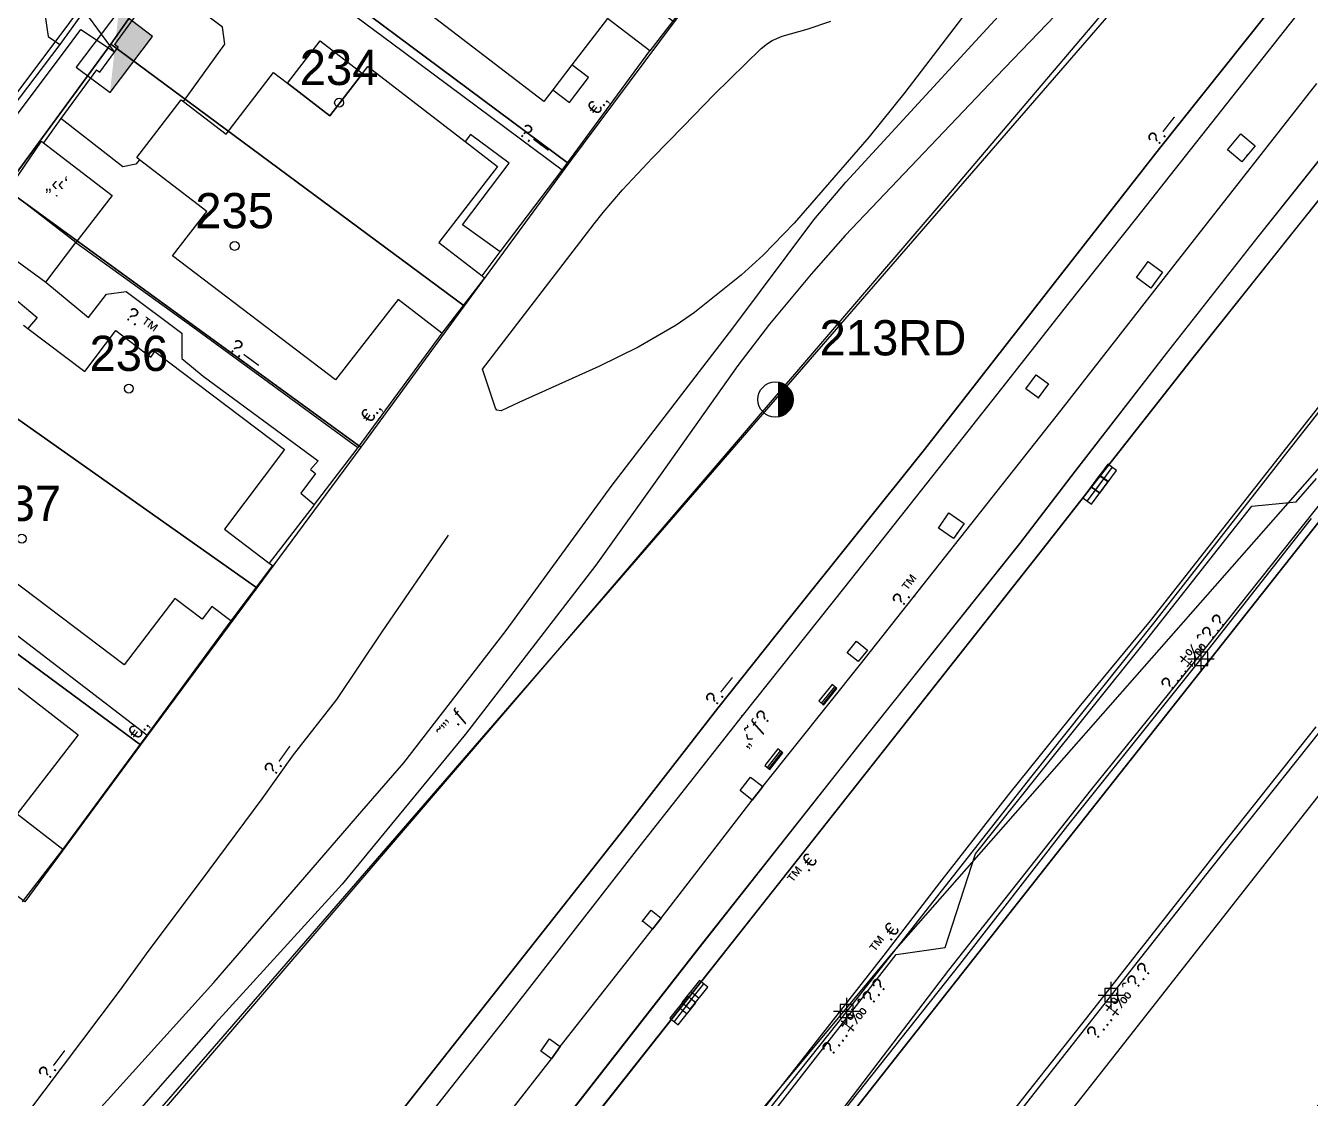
# Model space of a CAD drawing. Header units: metres. Extents: x 218299 to 220222, y 572714 to 574340.
# Drawn here: x 219262 to 219334.8, y 573288.7 to 573349.5 of the extents above; entities that cross this region are included whole.
import ezdxf
from ezdxf.enums import TextEntityAlignment as Align

# ---------------------------------------------------------------- set-up
doc = ezdxf.new("R2010")
doc.units = ezdxf.units.M
doc.header["$MEASUREMENT"] = 0
doc.header["$PDMODE"] = 66
doc.header["$PDSIZE"] = 0.75
for name, color, linetype in [('1601', 44, 'LANDBORDER'), ('1602', 44, 'Continuous'), ('1603', 44, 'Continuous'), ('6011', 10, 'Continuous'), ('6091', 102, 'CABLEUNDEXIST03'), ('6151', 102, 'CABLEUNDEXIST03'), ('6261', 7, 'Continuous'), ('6351', 7, 'Continuous'), ('A_POINTS', 2, 'Continuous'), ('M2200', 253, 'Continuous'), ('M2207', 253, 'Continuous'), ('M2401', 7, 'Continuous'), ('M2404', 7, 'Continuous'), ('M2405', 253, 'Continuous'), ('M2407', 253, 'Continuous'), ('M2408', 253, 'Continuous'), ('M2420', 253, 'Continuous'), ('m2511', 253, 'Continuous'), ('M2601', 253, 'Continuous'), ('M2602', 253, 'Continuous'), ('M2605', 253, 'Continuous'), ('M2802', 253, 'Continuous'), ('M2805', 253, 'Continuous'), ('M2809', 253, 'Continuous'), ('M4903', 253, 'Continuous'), ('M5202', 253, 'Continuous'), ('M5250', 253, 'Continuous')]:
    doc.layers.add(name, color=color, linetype=linetype)
doc.styles.add('HEBTXT', font='HEBTXT')
doc.styles.add('MAVAT_HEBTXT', font='HEBTXT')
doc.linetypes.add('CABLEUNDEXIST03', pattern='A,3.5,[222,elecad.shx,S=0.01,R=0,X=0,Y=0],1.5', length=5)
doc.linetypes.add('LANDBORDER', pattern='A,6.25,[208,elecad.shx,S=0.02,R=0,X=-0.6,Y=0],12.5,[208,elecad.shx,S=0.02,R=180,X=0.6,Y=0],6.25', length=25)

# ---------------------------------------------------------------- blocks, each defined once
blk = doc.blocks.new('6261')
blk.add_lwpolyline([(-2, -1.2), (2, -1.2), (2, 1.2), (-2, 1.2)], close=True)
at = {"color": 0}
blk.add_solid([(2, 1.2), (-2, -1.2), (2, -1.2)], dxfattribs=at)
at = {"color": 0, "style": 'HEBTXT'}
blk.add_attdef('PIL_NAME', (2.689, 2.418), '', height=1.7, dxfattribs=at)
at = {"style": 'HEBTXT'}
blk.add_attdef('CAMUT_MONIM', (2.489, 0.218), '', height=1.7, dxfattribs=at)
at = {"color": 0, "style": 'HEBTXT', "flags": 1}
for tag, p in [('TYPE', (2.585, -1.773)), ('MAP_TYPE', (2.689, -3.782))]:
    blk.add_attdef(tag, p, '', height=1.7, dxfattribs=at)
blk = doc.blocks.new('6351')
at = {"color": 0}
for p, q in [((0.188, -0.982), (0.188, 0.982)), ((0.219, -0.976), (0.219, 0.976)), ((0.25, -0.968), (0.25, 0.968)), ((0.281, -0.96), (0.281, 0.96)), ((0.312, -0.95), (0.312, 0.95)), ((0.344, -0.939), (0.344, 0.939)), ((0.375, -0.927), (0.375, 0.927)), ((0.406, -0.914), (0.406, 0.914)), ((0.438, -0.899), (0.438, 0.899)), ((0.469, -0.883), (0.469, 0.883)), ((0.5, -0.866), (0.5, 0.866)), ((0.531, -0.847), (0.531, 0.847)), ((0.562, -0.827), (0.562, 0.827)), ((0.594, -0.805), (0.594, 0.805)), ((0.625, -0.781), (0.625, 0.781)), ((0.656, -0.755), (0.656, 0.755)), ((0.688, -0.726), (0.688, 0.726)), ((0.719, -0.695), (0.719, 0.695)), ((0.75, -0.661), (0.75, 0.661)), ((0.781, -0.624), (0.781, 0.624)), ((0.812, -0.583), (0.812, 0.583)), ((0.844, -0.537), (0.844, 0.537)), ((0.875, -0.484), (0.875, 0.484)), ((0.906, -0.423), (0.906, 0.423)), ((0.938, -0.348), (0.938, 0.348)), ((0.969, -0.248), (0.969, 0.248))]:
    blk.add_line(p, q, dxfattribs=at)
blk.add_circle((0, 0), 1, dxfattribs=at)
at = {"color": 0, "style": 'HEBTXT'}
blk.add_attdef('POLE_NUM', (2, 2), '', height=2, dxfattribs=at)
at = {"color": 0, "style": 'HEBTXT', "flags": 1}
blk.add_attdef('MAP_TYPE', (2.014, -0.642), '', height=2, dxfattribs=at)
blk = doc.blocks.new('1603')
at = {"layer": 'A_POINTS'}
blk.add_circle((0, 0), 0.25, dxfattribs=at)
at = {"color": 0, "style": 'HEBTXT'}
blk.add_attdef('PARCEL_NUM', text='', height=2, dxfattribs=at).set_placement((0, 1), align=Align.CENTER)
at = {"color": 0, "style": 'HEBTXT', "flags": 1}
blk.add_attdef('LOT_NUM', text='', height=2, dxfattribs=at).set_placement((0, -2.5), align=Align.CENTER)
blk = doc.blocks.new('M2404')
blk.add_circle((0, 0), 0.025)
at = {"style": 'MAVAT_HEBTXT'}
blk.add_attdef('NAME', text='', height=0.8, dxfattribs=at).set_placement((0, 1.59), align=Align.MIDDLE)
blk = doc.blocks.new('M2405')
blk.add_circle((0, 0), 0.025)
at = {"style": 'MAVAT_HEBTXT'}
blk.add_attdef('NAME', text='', height=0.8, dxfattribs=at).set_placement((0, 1.59), align=Align.MIDDLE)
blk = doc.blocks.new('M2408')
blk.add_circle((0, 0), 0.025)
at = {"style": 'MAVAT_HEBTXT'}
blk.add_attdef('NAME', text='', height=0.8, dxfattribs=at).set_placement((0, 1.59), align=Align.MIDDLE)
blk = doc.blocks.new('M2407')
blk.add_circle((0, 0), 0.025)
at = {"style": 'MAVAT_HEBTXT'}
blk.add_attdef('NAME', text='', height=0.8, dxfattribs=at).set_placement((0, 1.59), align=Align.MIDDLE)
blk = doc.blocks.new('2511')
blk.add_point((0, 0))
at = {"style": 'HEBTXT'}
blk.add_attdef('TYPE', text='', height=0.8, dxfattribs=at).set_placement((0, 1.12), align=Align.MIDDLE)
blk = doc.blocks.new('M2602')
blk.add_circle((0, 0), 0.025)
at = {"style": 'MAVAT_HEBTXT'}
blk.add_attdef('NAME', text='', height=0.8, dxfattribs=at).set_placement((0, 1.59), align=Align.MIDDLE)
blk = doc.blocks.new('M2605')
blk.add_circle((0, 0), 0.025)
at = {"style": 'MAVAT_HEBTXT'}
blk.add_attdef('NAME', text='', height=0.8, dxfattribs=at).set_placement((0, 1.59), align=Align.MIDDLE)
blk = doc.blocks.new('M2207')
blk.add_circle((0, 0), 0.025)
at = {"style": 'MAVAT_HEBTXT'}
blk.add_attdef('NAME', text='', height=0.8, dxfattribs=at).set_placement((0, 1.59), align=Align.MIDDLE)
blk = doc.blocks.new('M5250')
blk.add_circle((0, 0), 0.025)
at = {"style": 'MAVAT_HEBTXT'}
blk.add_attdef('NAME', text='', height=0.8, dxfattribs=at).set_placement((0, 1.25), align=Align.MIDDLE)
blk = doc.blocks.new('M4903')
blk.add_lwpolyline([(-1.6, -0.59), (1.6, -0.59), (1.6, 0.62), (-1.6, 0.62)], close=True)
for points in [[(-1.57, 0), (1.57, 0)], [(0, 0.62), (0, -0.59)]]:
    blk.add_lwpolyline(points)
at = {"style": 'MAVAT_HEBTXT', "flags": 1}
for tag, p in [('MARK', (0, 1.87)), ('IL', (0, -6.97))]:
    blk.add_attdef(tag, text='', height=0.8, dxfattribs=at).set_placement(p, align=Align.MIDDLE)
at = {"style": 'MAVAT_HEBTXT'}
for tag, p in [('HEIGHT', (0, -1.84)), ('NAME', (0, -4.41))]:
    blk.add_attdef(tag, text='', height=0.8, dxfattribs=at).set_placement(p, align=Align.MIDDLE)
blk = doc.blocks.new('M5202')
blk.add_lwpolyline([(-2, -0.53), (2, -0.53), (2, 0.67), (-2, 0.67)], close=True)
for points in [[(-2, 0), (2, 0)], [(-2, -0.33), (2, -0.33)]]:
    blk.add_lwpolyline(points)
at = {"style": 'MAVAT_HEBTXT', "flags": 1}
for tag, p in [('MARK', (0, 1.92)), ('HEIGHT', (0, -1.78)), ('NAME', (0, -4.35))]:
    blk.add_attdef(tag, text='', height=0.8, dxfattribs=at).set_placement(p, align=Align.MIDDLE)
blk = doc.blocks.new('111')
at = {"layer": 'M2200'}
for points in [[(219299.759, 573351.137, 579.465), (219297.392, 573348.04, 579.465), (219297.392, 573348.04, 579.465), (219294.981, 573349.884, 583.065), (219292.968, 573347.251, 583.065), (219291.883, 573345.832, 583.065), (219291.381, 573345.175, 583.065), (219283.962, 573350.847, 582.825)], [(219261.864, 573332.496, 581.1), (219262.12, 573332.303, 581.245), (219265.343, 573329.866, 583.08), (219267.101, 573332.192, 580.92), (219269.089, 573330.688, 584.52), (219269.321, 573330.994, 584.52), (219276.668, 573325.439, 584.52), (219273.257, 573320.928, 584.52), (219275.807, 573319, 581.159), (219275.988, 573318.862, 580.92), (219273.62, 573315.73, 580.92), (219273.62, 573315.73, 580.92), (219272.551, 573316.539, 580.92), (219272.007, 573315.82, 580.02), (219270.441, 573317.005, 584.52), (219267.585, 573313.228, 584.52), (219261.124, 573318.114, 584.52)], [(219257.599, 573314.982, 584.34), (219264.973, 573309.277, 584.34), (219261.502, 573304.791, 584.34), (219264.095, 573302.785, 580.74), (219264.095, 573302.785, 580.74), (219261.792, 573299.809, 580.74)]]:
    blk.add_polyline3d(points, dxfattribs=at)
blk.add_polyline3d([(219288.737, 573341.491, 583.98), (219285.42, 573337.182, 583.8), (219287.877, 573335.291, 580.73), (219288.014, 573335.186, 580.56), (219285.59, 573332.038, 580.74), (219285.59, 573332.038, 580.74), (219283.105, 573333.951, 583.98), (219279.561, 573329.39, 583.98), (219270.317, 573336.425, 580.74), (219272.261, 573338.93, 582.54), (219268.441, 573341.871, 580.636), (219268.287, 573341.99, 580.56), (219270.818, 573345.278, 580.74), (219270.943, 573345.183, 580.819), (219273.354, 573343.326, 582.36), (219276.043, 573346.819, 582.36), (219276.831, 573346.212, 582.715), (219279.238, 573344.359, 583.8), (219279.238, 573344.359, 583.8), (219281.091, 573346.765, 583.955), (219281.387, 573347.149, 583.98), (219286.904, 573342.902, 583.98)], close=True, dxfattribs=at)
at = {"layer": 'M2207'}
for points in [[(219281.091, 573346.765, 581.16), (219279.238, 573344.359, 581.16), (219276.831, 573346.212, 581.16), (219278.683, 573348.618, 581.16), (219281.091, 573346.765, 581.16)], [(219292.968, 573347.251, 579.765), (219291.883, 573345.832, 579.765), (219292.826, 573345.112, 579.645), (219293.91, 573346.531, 579.645), (219292.968, 573347.251, 579.765)], [(219262.888, 573342.924, 580.2), (219263.003, 573342.836, 580.2), (219266.897, 573339.854, 580.2), (219264.844, 573337.174, 580.2), (219264.844, 573337.174, 580.2), (219260.991, 573340.148, 580.2), (219260.991, 573340.148, 580.2), (219262.888, 573342.924, 580.2)]]:
    blk.add_polyline3d(points, close=True, dxfattribs=at)
at = {"layer": 'M2401'}
for points in [[(219263.091, 573350.005, 577.26), (219263.273, 573348.852, 577.26), (219263.921, 573348.405, 577.26), (219260.684, 573344.109, 577.38)], [(219249.749, 573231.831, 569.41), (219254.434, 573237.414, 569.758), (219259.063, 573243.046, 570.075), (219262.42, 573247.296, 570.313), (219277.597, 573266.446, 571.41), (219281.458, 573271.341, 571.684), (219293.99, 573287.297, 572.61), (219304.054, 573300.035, 573.389), (219319.702, 573319.857, 574.665), (219322.5, 573323.426, 574.968), (219328.275, 573330.749, 575.538), (219334.081, 573338.053, 576.037), (219339.918, 573345.336, 576.465)], [(219336.827, 573329.819, 575.842), (219330.55, 573321.834, 575.31), (219325.762, 573315.733, 574.957), (219321.715, 573310.833, 574.662), (219317.729, 573305.884, 574.353), (219313.805, 573300.886, 574.03), (219310.657, 573296.783, 573.757), (219301.691, 573285.353, 573.016), (219296.252, 573278.42, 572.527), (219293.04, 573274.314, 572.365), (219289.831, 573270.211, 572.124), (219286.676, 573266.177, 571.807), (219280.938, 573258.863, 571.481), (219275.167, 573251.578, 571.087), (219272.423, 573248.138, 570.877), (219267.538, 573241.997, 570.557), (219262.593, 573235.905, 570.217), (219258.599, 573231.073, 569.932)], [(219264.374, 573231.854, 570.172), (219278.112, 573248.933, 571.072), (219286.948, 573260.044, 571.582), (219296.272, 573271.964, 572.422), (219306.365, 573284.667, 573.142), (219320.482, 573302.572, 574.282), (219329.195, 573313.599, 574.957), (219335.612, 573321.73, 575.433)], [(219275.165, 573233.722, 570.607), (219279.503, 573239.12, 570.862), (219284.618, 573245.642, 571.072), (219290.297, 573252.82, 571.282), (219296.701, 573261.022, 571.717), (219306.38, 573273.206, 572.527), (219311.115, 573279.201, 572.902), (219317.239, 573286.996, 573.337), (219322.165, 573293.229, 573.787), (219329.795, 573302.965, 574.252), (219335.167, 573309.731, 574.792)]]:
    blk.add_polyline3d(points, dxfattribs=at)
at = {"layer": 'M2404'}
for points in [[(219263.091, 573350.005, 577.26), (219263.273, 573348.852, 577.26), (219263.921, 573348.405, 577.26), (219260.684, 573344.109, 577.38)], [(219249.749, 573231.831, 569.41), (219254.434, 573237.414, 569.758), (219259.063, 573243.046, 570.075), (219262.42, 573247.296, 570.313), (219277.597, 573266.446, 571.41), (219281.458, 573271.341, 571.684), (219293.99, 573287.297, 572.61), (219304.054, 573300.035, 573.389), (219319.702, 573319.857, 574.665), (219322.5, 573323.426, 574.968), (219328.275, 573330.749, 575.538), (219334.081, 573338.053, 576.037), (219339.918, 573345.336, 576.465)], [(219336.827, 573329.819, 575.842), (219330.55, 573321.834, 575.31), (219325.762, 573315.733, 574.957), (219321.715, 573310.833, 574.662), (219317.729, 573305.884, 574.353), (219313.805, 573300.886, 574.03), (219310.657, 573296.783, 573.757), (219301.691, 573285.353, 573.016), (219296.252, 573278.42, 572.527), (219293.04, 573274.314, 572.365), (219289.831, 573270.211, 572.124), (219286.676, 573266.177, 571.807), (219280.938, 573258.863, 571.481), (219275.167, 573251.578, 571.087), (219272.423, 573248.138, 570.877), (219267.538, 573241.997, 570.557), (219262.593, 573235.905, 570.217), (219258.599, 573231.073, 569.932)], [(219335.612, 573321.73, 575.433), (219329.195, 573313.599, 574.957), (219320.482, 573302.572, 574.282), (219306.365, 573284.667, 573.142), (219296.272, 573271.964, 572.422), (219286.948, 573260.044, 571.582), (219278.112, 573248.933, 571.072), (219264.374, 573231.854, 570.172)], [(219275.165, 573233.722, 570.607), (219279.503, 573239.12, 570.862), (219284.618, 573245.642, 571.072), (219290.297, 573252.82, 571.282), (219296.701, 573261.022, 571.717), (219306.38, 573273.206, 572.527), (219311.115, 573279.201, 572.902), (219317.239, 573286.996, 573.337), (219322.165, 573293.229, 573.787), (219329.795, 573302.965, 574.252), (219335.167, 573309.731, 574.792)]]:
    blk.add_polyline3d(points, dxfattribs=at)
at = {"layer": 'M2405'}
for points in [[(219335.187, 573364.466, 577.134), (219329.357, 573359.4, 577.104), (219326.46, 573356.424, 577.074), (219324.658, 573354.53, 577.074), (219317.021, 573346.566, 577.044), (219308.459, 573337.578, 576.954), (219306.526, 573335.377, 576.984), (219304.175, 573332.545, 576.924), (219302.373, 573330.212, 576.894), (219298.059, 573324.123, 576.684), (219294.325, 573318.89, 576.474), (219286.93, 573309.3, 576.174), (219279.944, 573300.799, 575.904), (219272.757, 573292.918, 575.574), (219264.593, 573283.622, 575.364), (219254.624, 573271.828, 575.004)], [(219258.527, 573279.46, 575.379), (219265.742, 573287.569, 575.619), (219272.655, 573295.224, 575.739), (219281.05, 573304.948, 576.099), (219283.429, 573307.677, 576.129), (219289.238, 573315.188, 576.459), (219295.245, 573323.419, 576.819), (219300.759, 573330.6, 577.179), (219302.091, 573332.326, 577.209), (219306.693, 573338.457, 577.179), (219308.507, 573340.61, 577.239), (219316.724, 573349.536, 577.179), (219323.079, 573356.457, 577.149), (219324.997, 573358.639, 577.119), (219331.865, 573365.009, 576.969), (219333.208, 573366.086, 576.969), (219340.127, 573372.368, 577.329)]]:
    blk.add_polyline3d(points, dxfattribs=at)
at = {"layer": 'M2407'}
for points in [[(219246.614, 573234.326, 569.499), (219251.66, 573240.504, 569.919), (219252.395, 573241.366, 569.949), (219257.405, 573247.371, 570.459), (219258.161, 573248.313, 570.474), (219263.189, 573254.607, 570.744), (219263.867, 573255.468, 570.759), (219274.19, 573268.783, 571.494), (219274.797, 573269.591, 571.494), (219280.58, 573276.49, 572.079), (219281.382, 573277.501, 572.109), (219286.081, 573283.55, 572.409), (219286.822, 573284.506, 572.409), (219291.802, 573290.894, 572.844), (219292.302, 573291.591, 572.844), (219297.538, 573298.247, 573.309), (219298.03, 573298.872, 573.309), (219303.195, 573305.569, 573.699), (219303.787, 573306.338, 573.714), (219309.336, 573313.276, 574.194), (219314.379, 573319.654, 574.824), (219320.705, 573327.676, 575.244), (219326.967, 573335.679, 575.874), (219335.202, 573346.193, 576.714)], [(219270.943, 573345.183, 578.252), (219273.283, 573348.419, 578.252), (219273.155, 573349.397, 578.252), (219269.657, 573352.036, 578.132)], [(219268.441, 573341.871, 578.443), (219268.24, 573341.622, 578.443), (219267.497, 573341.467, 578.443), (219263.992, 573344.203, 578.132)], [(219288.902, 573336.644, 578.372), (219286.768, 573338.189, 578.492), (219289.407, 573341.681, 578.372), (219287.22, 573343.305, 578.372), (219286.907, 573342.9, 578.372)], [(219260.47, 573334.737, 578.612), (219262.642, 573332.933, 578.732), (219262.12, 573332.303, 578.732)], [(219263.141, 573334.927, 578.612), (219265.563, 573332.923, 578.612), (219266.568, 573334.248, 578.612), (219267.69, 573334.398, 578.732), (219270.856, 573332.034, 578.732), (219270.853, 573330.613, 578.732), (219272.052, 573329.6, 578.732), (219278.578, 573324.802, 578.852), (219278.139, 573324.315, 578.852), (219278.417, 573324.078, 578.852), (219277.589, 573322.971, 578.852), (219278.359, 573322.327, 578.852)]]:
    blk.add_polyline3d(points, dxfattribs=at)
at = {"layer": 'M2408'}
for points in [[(219339.83, 573357.357, 577.245), (219333.629, 573349.548, 576.567), (219327.447, 573341.719, 575.965), (219324.98, 573338.583, 575.745), (219321.141, 573333.753, 575.504), (219317.318, 573328.912, 575.185), (219314.007, 573324.692, 574.845), (219308.432, 573317.65, 574.32), (219302.618, 573310.349, 573.81), (219296.611, 573302.714, 573.375), (219289.154, 573293.156, 572.775), (219282.576, 573284.818, 572.295), (219274.763, 573274.912, 571.665), (219264.415, 573261.812, 571.005), (219256.655, 573251.951, 570.435), (219252.591, 573246.927, 570.209), (219248.491, 573241.934, 569.919), (219244.357, 573236.975, 569.565), (219242.482, 573234.751, 569.385)], [(219246.976, 573230.449, 569.304), (219251.844, 573236.25, 569.682), (219256.659, 573242.096, 570.022), (219261.421, 573247.988, 570.323), (219266.129, 573253.925, 570.585), (219270.975, 573260.083, 570.908), (219282.211, 573274.344, 571.712), (219293.458, 573288.591, 572.595), (219300.189, 573297.205, 573.144), (219309.248, 573308.685, 573.886), (219318.369, 573320.115, 574.635), (219321.517, 573324.232, 574.887), (219326.676, 573330.891, 575.336), (219331.883, 573337.508, 575.832), (219337.139, 573344.083, 576.375)], [(219265.558, 573350.659, 577.26), (219263.921, 573348.405, 577.26)]]:
    blk.add_polyline3d(points, dxfattribs=at)
at = {"layer": 'M2420'}
blk.add_lwpolyline([(218797.092, 573029.792), (218825.639, 573037.876), (218857.109, 573045.384), (218867.415, 573048.82), (218917.182, 573064.883), (218977.812, 573085.124), (219023.547, 573099.452), (219051.621, 573108.745), (219086.711, 573120.865), (219102.301, 573126.675), (219114.301, 573131.055), (219140.711, 573141.055), (219158.121, 573149.245), (219186.511, 573166.485), (219216.301, 573190.245), (219254.011, 573228.365), (219311.211, 573296.985), (219346.411, 573336.985), (219395.211, 573392.675), (219412.011, 573411.175), (219427.801, 573425.745), (219445.691, 573442.812), (219468.625, 573458.445)], dxfattribs=at)
blk.add_lwpolyline([(218797.092, 573029.792), (218825.639, 573037.876), (218857.109, 573045.384), (218867.415, 573048.82), (218917.182, 573064.883), (218977.812, 573085.124), (219023.547, 573099.452), (219051.621, 573108.745), (219086.711, 573120.865), (219102.301, 573126.675), (219114.301, 573131.055), (219140.711, 573141.055), (219158.121, 573149.245), (219186.511, 573166.485), (219216.301, 573190.245), (219254.011, 573228.365), (219311.211, 573296.985), (219346.411, 573336.985), (219395.211, 573392.675), (219412.011, 573411.175), (219427.801, 573425.745), (219445.691, 573442.812), (219468.625, 573458.445)], dxfattribs=at)
at = {"layer": 'M2420', "linetype": 'Continuous', "lineweight": -3}
blk.add_lwpolyline([(218797.092, 573029.792), (218825.639, 573037.876), (218857.109, 573045.384), (218867.415, 573048.82), (218917.182, 573064.883), (218977.812, 573085.124), (219023.547, 573099.452), (219051.621, 573108.745), (219086.711, 573120.865), (219102.301, 573126.675), (219114.301, 573131.055), (219140.711, 573141.055), (219158.121, 573149.245), (219186.511, 573166.485), (219216.301, 573190.245), (219254.011, 573228.365), (219311.211, 573296.985), (219346.411, 573336.985), (219395.211, 573392.675), (219412.011, 573411.175), (219427.801, 573425.745), (219445.691, 573442.812), (219468.625, 573458.445)], dxfattribs=at)
at = {"layer": 'm2511'}
for points in [[(219338.928, 573332.164, 577.05), (219333.356, 573325.079, 576.495), (219325.947, 573315.607, 575.775), (219319.049, 573306.948, 575.43), (219308.546, 573293.611, 574.62), (219300.082, 573282.947, 573.75), (219292.655, 573273.525, 573.225), (219285.029, 573263.706, 572.67), (219281.762, 573259.527, 572.593), (219278.479, 573255.362, 572.438), (219275.18, 573251.214, 572.207), (219271.868, 573247.081, 571.898), (219269.525, 573244.18, 571.635), (219263.555, 573236.717, 571.035), (219260.472, 573232.888, 570.883)], [(219263.544, 573231.455, 571.048), (219266.896, 573235.606, 571.155), (219268.6, 573237.709, 571.292), (219273.424, 573243.695, 571.63), (219278.226, 573249.702, 571.894), (219283.005, 573255.73, 572.085), (219289.28, 573263.706, 572.625), (219295.776, 573271.886, 573.285), (219302.344, 573280.186, 573.855), (219307.084, 573286.306, 574.275), (219314.956, 573296.24, 574.845), (219321.082, 573304.137, 575.325), (219328.642, 573313.583, 575.775), (219334.898, 573321.539, 576.24)], [(219335.436, 573309.533, 575.662), (219329.185, 573301.664, 575.122), (219323.551, 573294.508, 574.838), (219317.917, 573287.357, 574.474), (219312.283, 573280.209, 574.03), (219306.651, 573273.066, 573.506), (219304.712, 573270.609, 573.307), (219293.912, 573256.894, 572.392), (219289.744, 573251.636, 572.282), (219285.585, 573246.374, 572.092), (219281.435, 573241.108, 571.823), (219277.294, 573235.839, 571.475), (219277.166, 573235.676, 571.462), (219270.265, 573227.291, 571.222)]]:
    blk.add_polyline3d(points, dxfattribs=at)
at = {"layer": 'M2601'}
blk.add_polyline3d([(219268.858, 573309.258, 580.292), (219259.976, 573316.061, 580.052), (219254.901, 573319.858, 580.405), (219253.082, 573321.219, 580.532)], dxfattribs=at)
at = {"layer": 'M2602'}
for points in [[(219265.999, 573346.978, 578.132), (219266.204, 573346.834, 578.228), (219267.237, 573348.259, 578.256), (219267.032, 573348.407, 578.132)], [(219292.414, 573341.281, 578.852), (219297.392, 573348.04, 579.092)], [(219285.59, 573332.038, 580.292), (219280.833, 573325.551, 580.292)], [(219273.62, 573315.73, 580.292), (219268.858, 573309.258, 580.412), (219264.095, 573302.785, 580.532)], [(219336.801, 573307.722, 574.597), (219332.048, 573301.682, 574.267), (219322.653, 573289.72, 573.607), (219316.179, 573281.516, 573.037), (219310.156, 573273.858, 572.587), (219303.265, 573265.192, 572.017), (219297.752, 573258.176, 571.597), (219292.651, 573251.656, 571.267), (219287.873, 573245.587, 571.087), (219280.758, 573236.607, 570.787), (219275.117, 573229.553, 570.547)]]:
    blk.add_polyline3d(points, dxfattribs=at)
at = {"layer": 'M2605'}
for points in [[(219282.733, 573348.478, 578.372), (219275.811, 573353.623, 578.372)], [(219334.766, 573353.174, 576.489), (219326.28, 573342.51, 575.709), (219319.854, 573334.288, 575.109), (219312.964, 573325.437, 574.419)], [(219272.607, 573350.391, 578.252), (219270.587, 573351.789, 578.164), (219269.849, 573352.301, 578.132), (219269.657, 573352.036, 578.132), (219267.032, 573348.407, 578.132)], [(219287.877, 573335.291, 578.372), (219288.902, 573336.644, 578.372), (219292.414, 573341.281, 578.372), (219282.733, 573348.478, 578.372)], [(219265.999, 573346.978, 578.132), (219263.992, 573344.203, 578.132), (219263.003, 573342.836, 578.132)], [(219261.402, 573335.983, 578.612), (219261.402, 573335.983, 578.612), (219261.508, 573336.118, 578.612), (219263.141, 573334.927, 578.612), (219263.141, 573334.927, 578.612), (219264.844, 573337.174, 578.612), (219271.48, 573332.398, 578.852), (219280.833, 573325.551, 578.852), (219280.833, 573325.551, 578.852), (219280.779, 573325.481, 578.852), (219278.359, 573322.327, 578.852), (219278.293, 573322.24, 578.852), (219275.807, 573319, 578.852)], [(219312.964, 573325.437, 574.419), (219305.207, 573315.765, 573.939), (219301.243, 573310.786, 573.549), (219295.701, 573303.66, 573.219), (219282.991, 573287.539, 572.229), (219270.762, 573272.024, 571.239), (219259.945, 573258.295, 570.369), (219252.065, 573248.37, 569.949), (219245.463, 573240.402, 569.589), (219241.615, 573235.746, 569.199), (219238.205, 573231.811, 568.809)], [(219285.953, 573320.593, 577.824), (219282.183, 573315.111, 577.824), (219279.624, 573311.267, 578.304), (219277.161, 573308.133, 578.064), (219275.381, 573305.641, 578.064), (219271.888, 573300.943, 578.064), (219268.979, 573297.055, 577.584), (219267.298, 573294.744, 577.779)], [(219267.298, 573294.744, 577.779), (219260.883, 573286.228, 577.629), (219257.898, 573282.681, 577.539), (219252.72, 573276.903, 577.359), (219250.527, 573274.443, 577.359), (219244.766, 573268.396, 577.389), (219238.704, 573262.234, 577.389), (219232.725, 573256.283, 577.359), (219226.014, 573249.644, 577.134), (219223.797, 573247.573, 577.044), (219221.407, 573245.691, 576.819), (219218.892, 573243.366, 576.849), (219215.752, 573240.045, 576.954), (219212.242, 573236.792, 576.849), (219206.688, 573231.929, 576.564), (219206.975, 573231.542, 576.564), (219203.465, 573228.831, 576.609), (219197.215, 573224.585, 576.564), (219191.447, 573220.983, 576.294), (219188.915, 573219.431, 576.264), (219182.591, 573215.598, 576.144)]]:
    blk.add_polyline3d(points, dxfattribs=at)
at = {"layer": 'M2802'}
for points in [[(219339.922, 573345.346, 576.217), (219334.084, 573338.06, 575.849), (219328.276, 573330.751, 575.481), (219322.498, 573323.421, 575.112), (219319.698, 573319.847, 574.933), (219304.046, 573300.014, 573.935), (219293.98, 573287.271, 573.294), (219281.446, 573271.31, 572.492), (219277.585, 573266.413, 572.246), (219262.405, 573247.259, 571.281), (219259.048, 573243.007, 571.067), (219254.419, 573237.375, 570.781), (219249.733, 573231.789, 570.496)], [(219246.96, 573230.407, 570.401), (219251.829, 573236.211, 570.698), (219256.644, 573242.059, 570.995), (219261.406, 573247.951, 571.293), (219266.114, 573253.887, 571.592), (219270.96, 573260.045, 571.901), (219282.198, 573274.309, 572.619), (219293.447, 573288.563, 573.336), (219300.18, 573297.181, 573.768), (219309.241, 573308.668, 574.346), (219318.365, 573320.104, 574.923), (219321.514, 573324.223, 575.128), (219326.674, 573330.886, 575.462), (219331.883, 573337.509, 575.795), (219337.142, 573344.092, 576.127)], [(219238.205, 573231.811, 568.809), (219241.615, 573235.746, 569.199), (219245.463, 573240.402, 569.589), (219252.065, 573248.37, 569.949), (219259.945, 573258.295, 570.369), (219270.762, 573272.024, 571.239), (219282.991, 573287.539, 572.229), (219295.701, 573303.66, 573.219), (219301.243, 573310.786, 573.549), (219305.207, 573315.765, 573.939), (219312.964, 573325.437, 574.419), (219319.854, 573334.288, 575.109), (219326.28, 573342.51, 575.709), (219334.766, 573353.174, 576.489), (219334.677, 573353.274, 575.499), (219333.883, 573353.556, 575.529), (219336.882, 573358.069, 576.519)], [(219339.83, 573357.357, 577.245), (219333.629, 573349.548, 576.567), (219327.447, 573341.719, 575.965), (219324.98, 573338.583, 575.745), (219321.141, 573333.753, 575.504), (219317.318, 573328.912, 575.185), (219314.007, 573324.692, 574.845), (219308.432, 573317.65, 574.32), (219302.618, 573310.349, 573.81), (219296.611, 573302.714, 573.375), (219289.154, 573293.156, 572.775), (219282.576, 573284.818, 572.295), (219274.763, 573274.912, 571.665), (219264.415, 573261.812, 571.005), (219256.655, 573251.951, 570.435), (219252.591, 573246.927, 570.209), (219248.491, 573241.934, 569.919), (219244.357, 573236.975, 569.565), (219242.482, 573234.751, 569.385)]]:
    blk.add_polyline3d(points, dxfattribs=at)
at = {"layer": 'M2805'}
blk.add_polyline3d([(219317.402, 573352.954, 577.082), (219311.849, 573345.681, 577.562), (219309.823, 573343.162, 577.562), (219305.56, 573338.277, 577.562), (219303.807, 573336.463, 577.562), (219302.568, 573335.334, 577.562), (219299.917, 573333.221, 577.562), (219298.877, 573332.502, 577.578), (219296.718, 573331.24, 577.686), (219294.485, 573330.143, 577.842), (219289.949, 573328.103, 578.042), (219288.946, 573327.638, 578.042), (219288.701, 573327.681, 578.042), (219288.632, 573327.789, 578.042), (219287.9, 573329.999, 578.042), (219294.227, 573338.235, 578.042), (219294.745, 573338.889, 578.035), (219295.827, 573340.157, 577.978), (219297.534, 573341.986, 577.831), (219299.29, 573343.772, 577.669), (219301.039, 573345.569, 577.562), (219303.699, 573348.181, 577.562), (219304.063, 573348.469, 577.551), (219304.328, 573348.629, 577.542), (219304.897, 573348.872, 577.518), (219306.298, 573349.279, 577.448), (219307.648, 573349.732, 577.375)], dxfattribs=at)
at = {"layer": 'M2809'}
for points in [[(219339.922, 573345.346, 576.214), (219334.084, 573338.06, 575.847), (219328.276, 573330.752, 575.478), (219322.498, 573323.421, 575.11), (219319.698, 573319.847, 574.93), (219304.046, 573300.014, 573.932), (219293.98, 573287.271, 573.291), (219281.446, 573271.31, 572.489), (219277.585, 573266.413, 572.243), (219262.405, 573247.259, 571.279), (219259.049, 573243.008, 571.065), (219254.419, 573237.375, 570.779), (219249.733, 573231.789, 570.493)], [(219246.96, 573230.407, 570.399), (219251.829, 573236.211, 570.695), (219256.644, 573242.059, 570.992), (219261.406, 573247.951, 571.29), (219266.114, 573253.887, 571.589), (219270.96, 573260.045, 571.899), (219282.198, 573274.309, 572.616), (219293.447, 573288.563, 573.333), (219300.18, 573297.182, 573.766), (219309.241, 573308.668, 574.343), (219318.365, 573320.104, 574.92), (219321.514, 573324.223, 575.126), (219326.674, 573330.886, 575.46), (219331.883, 573337.509, 575.793), (219337.143, 573344.092, 576.125)], [(219338.777, 573326.638, 575.809), (219328.359, 573313.54, 575.164), (219322.408, 573306.174, 574.8), (219314.317, 573295.927, 574.296), (219308.301, 573288.044, 573.911), (219304.934, 573287.604, 573.846), (219305.256, 573284.171, 573.721), (219297.254, 573274.179, 573.228), (219290.645, 573265.894, 572.819), (219287.494, 573262.086, 572.63), (219284.929, 573262.112, 572.594), (219283.035, 573256.356, 572.349), (219277.672, 573249.484, 572.012), (219270.981, 573241.095, 571.598), (219266.975, 573236.066, 571.35), (219264.117, 573235.359, 571.282), (219262.413, 573230.401, 571.07)], [(219253.511, 573224.348, 570.713), (219263.6, 573236.477, 571.317), (219270.092, 573244.711, 571.722), (219273.454, 573245.029, 571.783), (219274.856, 573250.414, 572.007), (219278.53, 573255.068, 572.235), (219284.089, 573262.108, 572.582), (219291.054, 573271.157, 573.024), (219293.65, 573270.669, 573.043), (219295.413, 573276.571, 573.292), (219304.527, 573288.051, 573.857), (219311.345, 573296.81, 574.287), (219314.136, 573297.205, 574.342), (219315.86, 573302.525, 574.568), (219319.428, 573307.003, 574.788), (219325.355, 573314.413, 575.154), (219331.52, 573322.236, 575.539), (219331.52, 573322.236, 575.539), (219334.04, 573322.469, 575.584), (219335.191, 573323.806, 575.651)]]:
    blk.add_polyline3d(points, dxfattribs=at)
at = {"layer": 'M5250'}
for points in [[(219330.905, 573343.338, 576.182), (219331.714, 573342.66, 576.182), (219330.958, 573341.758, 576.137), (219330.149, 573342.436, 576.137), (219330.905, 573343.338, 576.182)], [(219325.649, 573336.102, 575.702), (219326.463, 573335.496, 575.687), (219325.791, 573334.594, 575.657), (219324.977, 573335.2, 575.672), (219325.649, 573336.102, 575.702)], [(219319.287, 573329.684, 575.252), (219319.994, 573329.162, 575.252), (219319.41, 573328.369, 575.207), (219318.702, 573328.891, 575.207), (219319.287, 573329.684, 575.252)], [(219314.343, 573321.849, 574.719), (219315.199, 573321.255, 574.689), (219314.605, 573320.398, 574.659), (219313.748, 573320.991, 574.689), (219314.343, 573321.849, 574.719)], [(219309.105, 573314.571, 574.224), (219309.724, 573314.071, 574.209), (219309.202, 573313.424, 574.194), (219308.582, 573313.924, 574.209), (219309.105, 573314.571, 574.224)], [(219303.093, 573306.873, 573.714), (219303.787, 573306.338, 573.714), (219303.195, 573305.569, 573.699), (219302.5, 573306.105, 573.699), (219303.093, 573306.873, 573.714)], [(219298.03, 573298.872, 573.309), (219297.538, 573298.247, 573.309), (219296.959, 573298.704, 573.309), (219297.451, 573299.328, 573.309), (219298.03, 573298.872, 573.309)], [(219292.302, 573291.591, 572.844), (219291.802, 573290.894, 572.844), (219291.195, 573291.329, 572.844), (219291.695, 573292.026, 572.844), (219292.302, 573291.591, 572.844)]]:
    blk.add_polyline3d(points, dxfattribs=at)
at = {"layer": 'M2207'}
ref = blk.add_blockref('M2207', (219263.75, 573339.829), dxfattribs=dict(at, xscale=0.5, yscale=0.5, zscale=0.5))
ref.add_attrib('NAME', '„‹‹‘', dxfattribs={"layer": '0', "height": 0.8, "style": 'MAVAT_HEBTXT'}).set_placement((219263.75, 573340.454), align=Align.MIDDLE)
at = {"layer": 'M2404'}
ref = blk.add_blockref('M2404', (219305.569, 573301.954), dxfattribs=dict(at, xscale=0.5, yscale=0.5, zscale=0.5))
ref.add_attrib('NAME', '™.€', dxfattribs={"layer": '0', "height": 0.8, "rotation": 51.71185, "style": 'MAVAT_HEBTXT'}).set_placement((219306.001, 573301.614), align=Align.MIDDLE)
ref = blk.add_blockref('M2404', (219311.096, 573297.355), dxfattribs=dict(at, xscale=0.5, yscale=0.5, zscale=0.5))
ref.add_attrib('NAME', '™.€', dxfattribs={"layer": '0', "height": 0.8, "rotation": 52.50779, "style": 'MAVAT_HEBTXT'}).set_placement((219310.66, 573297.69), align=Align.MIDDLE)
at = {"layer": 'M2405'}
ref = blk.add_blockref('M2405', (219286.93, 573309.3), dxfattribs=dict(at, xscale=0.5, yscale=0.5, zscale=0.5))
ref.add_attrib('NAME', '˜”’.ƒ', dxfattribs={"layer": '0', "height": 0.8, "rotation": 50.58766, "style": 'MAVAT_HEBTXT'}).set_placement((219286.234, 573309.871), align=Align.MIDDLE)
at = {"layer": 'M2407'}
ref = blk.add_blockref('M2407', (219269.139, 573333.316), dxfattribs=dict(at, xscale=0.5, yscale=0.5, zscale=0.5))
ref.add_attrib('NAME', '\x8e.™', dxfattribs={"layer": '0', "height": 0.8, "rotation": 323.75799, "style": 'MAVAT_HEBTXT'}).set_placement((219268.581, 573332.68), align=Align.MIDDLE)
ref = blk.add_blockref('M2407', (219312.381, 573317.127), dxfattribs=dict(at, xscale=0.5, yscale=0.5, zscale=0.5))
ref.add_attrib('NAME', '\x8e.™', dxfattribs={"layer": '0', "height": 0.8, "rotation": 52.36519, "style": 'MAVAT_HEBTXT'}).set_placement((219311.946, 573317.463), align=Align.MIDDLE)
at = {"layer": 'M2408'}
ref = blk.add_blockref('M2408', (219302.618, 573310.349), dxfattribs=dict(at, xscale=0.5, yscale=0.5, zscale=0.5))
ref.add_attrib('NAME', '„‹˜ƒ\x8e', dxfattribs={"layer": '0', "height": 0.8, "rotation": 51.80216, "style": 'MAVAT_HEBTXT'}).set_placement((219303.367, 573309.565), align=Align.MIDDLE)
at = {"layer": 'm2511'}
ref = blk.add_blockref('2511', (219328.642, 573313.583), dxfattribs=dict(at, xscale=0.5, yscale=0.5, zscale=0.5))
ref.add_attrib('TYPE', '\x9a…‡‰ˆ\x81.\x8e', dxfattribs={"layer": '0', "height": 0.8, "rotation": 51.33284, "style": 'HEBTXT'}).set_placement((219328.212, 573313.927), align=Align.MIDDLE)
ref = blk.add_blockref('2511', (219323.551, 573294.508), dxfattribs=dict(at, xscale=0.5, yscale=0.5, zscale=0.5))
ref.add_attrib('TYPE', '\x9a…‡‰ˆ\x81.\x8e', dxfattribs={"layer": '0', "height": 0.8, "rotation": 51.76884, "style": 'HEBTXT'}).set_placement((219323.983, 573294.168), align=Align.MIDDLE)
ref = blk.add_blockref('2511', (219308.546, 573293.611), dxfattribs=dict(at, xscale=0.5, yscale=0.5, zscale=0.5))
ref.add_attrib('TYPE', '\x9a…‡‰ˆ\x81.\x8e', dxfattribs={"layer": '0', "height": 0.8, "rotation": 51.77741, "style": 'HEBTXT'}).set_placement((219308.978, 573293.271), align=Align.MIDDLE)
at = {"layer": 'M2602'}
ref = blk.add_blockref('M2602', (219294.903, 573344.661), dxfattribs=dict(at, xscale=0.5, yscale=0.5, zscale=0.5))
ref.add_attrib('NAME', '€.‚', dxfattribs={"layer": '0', "height": 0.8, "rotation": 53.62799, "style": 'MAVAT_HEBTXT'}).set_placement((219294.46, 573344.987), align=Align.MIDDLE)
ref = blk.add_blockref('M2602', (219282.046, 573327.205), dxfattribs=dict(at, xscale=0.5, yscale=0.5, zscale=0.5))
ref.add_attrib('NAME', '€.‚', dxfattribs={"layer": '0', "height": 0.8, "rotation": 53.74342, "style": 'MAVAT_HEBTXT'}).set_placement((219281.602, 573327.531), align=Align.MIDDLE)
ref = blk.add_blockref('M2602', (219268.858, 573309.258), dxfattribs=dict(at, xscale=0.5, yscale=0.5, zscale=0.5))
ref.add_attrib('NAME', '€.‚', dxfattribs={"layer": '0', "height": 0.8, "rotation": 53.65282, "style": 'MAVAT_HEBTXT'}).set_placement((219268.415, 573309.584), align=Align.MIDDLE)
at = {"layer": 'M2605'}
ref = blk.add_blockref('M2605', (219326.876, 573343.259), dxfattribs=dict(at, xscale=0.5, yscale=0.5, zscale=0.5))
ref.add_attrib('NAME', '\x9a.—', dxfattribs={"layer": '0', "height": 0.8, "rotation": 51.98994, "style": 'MAVAT_HEBTXT'}).set_placement((219326.443, 573343.598), align=Align.MIDDLE)
ref = blk.add_blockref('M2605', (219290.588, 573342.638), dxfattribs=dict(at, xscale=0.5, yscale=0.5, zscale=0.5))
ref.add_attrib('NAME', '\x9a.—', dxfattribs={"layer": '0', "height": 0.8, "rotation": 323.37312, "style": 'MAVAT_HEBTXT'}).set_placement((219290.917, 573343.079), align=Align.MIDDLE)
ref = blk.add_blockref('M2605', (219274.166, 573330.432), dxfattribs=dict(at, xscale=0.5, yscale=0.5, zscale=0.5))
ref.add_attrib('NAME', '\x9a.—', dxfattribs={"layer": '0', "height": 0.8, "rotation": 323.79344, "style": 'MAVAT_HEBTXT'}).set_placement((219274.49, 573330.876), align=Align.MIDDLE)
ref = blk.add_blockref('M2605', (219301.799, 573311.484), dxfattribs=dict(at, xscale=0.5, yscale=0.5, zscale=0.5))
ref.add_attrib('NAME', '\x9a.—', dxfattribs={"layer": '0', "height": 0.8, "rotation": 51.27156, "style": 'MAVAT_HEBTXT'}).set_placement((219301.37, 573311.828), align=Align.MIDDLE)
ref = blk.add_blockref('M2605', (219276.763, 573307.575), dxfattribs=dict(at, xscale=0.5, yscale=0.5, zscale=0.5))
ref.add_attrib('NAME', '\x9a.—', dxfattribs={"layer": '0', "height": 0.8, "rotation": 54.45291, "style": 'MAVAT_HEBTXT'}).set_placement((219276.315, 573307.895), align=Align.MIDDLE)
ref = blk.add_blockref('M2605', (219263.967, 573290.322), dxfattribs=dict(at, xscale=0.5, yscale=0.5, zscale=0.5))
ref.add_attrib('NAME', '\x9a.—', dxfattribs={"layer": '0', "height": 0.8, "rotation": 53.01194, "style": 'MAVAT_HEBTXT'}).set_placement((219263.528, 573290.653), align=Align.MIDDLE)
at = {"layer": 'M4903'}
for p, xscale, yscale, zscale, rotation in [((219323.137, 573323.786, 574.794), 0.5, 0.5, 0.5, 53.78563117494006), ((219322.663, 573323.158, 574.764), 0.4999999999999998, 0.4999999999999998, 0.4999999999999998, 53.62792762773031), ((219299.947, 573294.532, 572.85), 0.4999999999999997, 0.4999999999999997, 0.4999999999999997, 51.2234493869323), ((219299.263, 573293.64, 572.835), 0.4999999999999998, 0.4999999999999998, 0.4999999999999998, 51.59267045865974)]:
    blk.add_blockref('M4903', p, dxfattribs=dict(at, xscale=xscale, yscale=yscale, zscale=zscale, rotation=rotation))
at = {"layer": 'M5202'}
for p, xscale, yscale, zscale, rotation in [((219307.493, 573311.525, 574.05), 0.2999999999999999, 0.2999999999999999, 0.2999999999999999, 50.76427233530014), ((219304.428, 573307.882, 573.9), 0.3, 0.3, 0.3, 51.76402423008893)]:
    blk.add_blockref('M5202', p, dxfattribs=dict(at, xscale=xscale, yscale=yscale, zscale=zscale, rotation=rotation))
at = {"layer": 'M5250', "xscale": 0.5, "yscale": 0.5, "zscale": 0.5}
for p in [(219331.273, 573342.135, 576.156), (219326.043, 573334.932, 575.668), (219319.41, 573328.369, 575.207), (219314.821, 573320.709, 574.67), (219302.808, 573306.504, 573.707)]:
    blk.add_blockref('M5250', p, dxfattribs=at)
at = {"layer": 'M5250'}
for p, xscale, yscale, zscale, rotation in [((219296.959, 573298.704, 573.309), 0.4999999999999999, 0.4999999999999999, 0.4999999999999999, 88.69240835413846), ((219291.402, 573291.618, 572.844), 0.5, 0.5, 0.5, 357.7032987117485)]:
    blk.add_blockref('M5250', p, dxfattribs=dict(at, xscale=xscale, yscale=yscale, zscale=zscale, rotation=rotation))

msp = doc.modelspace()

# ---------------------------------------------------------------- linework, layer by layer
at = {"layer": '1601'}
for points in [[(219342.916, 573411.411), (219329.106, 573390.101), (219322.603, 573381.442), (219316.628, 573373.486), (219310.569, 573365.418), (219304.758, 573357.68), (219298.757, 573349.689), (219292.777, 573341.666), (219286.863, 573333.587), (219280.993, 573325.571), (219275.098, 573317.6), (219268.512, 573308.694), (219261.942, 573299.793)], [(219201.5454, 573018.5318), (219188.4246, 573055.9083), (219182.5767, 573071.8763), (219175.4154, 573092.1579), (219167.0565, 573115.9492), (219163.763, 573125.1858), (219156.5164, 573145.485), (219153.9078, 573152.8939), (219147.0646, 573172.455), (219163.953, 573183.1101), (219179.9373, 573194.4222), (219195.8832, 573207.0354), (219210.5001, 573220.488), (219223.9626, 573235.1256), (219237.2496, 573250.1426), (219250.2842, 573265.2409), (219313.9107, 573339.3881), (219335.3207, 573364.6074), (219342.5952, 573356.7612), (219349.6215, 573348.5604), (219354.3405, 573343.1565), (219361.6262, 573334.5674), (219368.2558, 573326.684), (219466.566, 573212.0818)]]:
    msp.add_lwpolyline(points, dxfattribs=at)
at = {"layer": '1602'}
for points in [[(219210.5001, 573220.488), (219223.9626, 573235.1256), (219237.2496, 573250.1426), (219250.2842, 573265.2409), (219313.9107, 573339.3881), (219335.3207, 573364.6074), (219342.5952, 573356.7612), (219349.6215, 573348.5604), (219354.3405, 573343.1565), (219361.6262, 573334.5674), (219368.2558, 573326.684), (219271.052, 573213.4851)], [(219272.607, 573356.691), (219266.829, 573348.432), (219260.822, 573340.251)]]:
    msp.add_lwpolyline(points, dxfattribs=at)
for points in [[(219292.777, 573341.666), (219272.607, 573356.691), (219278.218, 573364.71), (219298.757, 573349.689)], [(219286.863, 573333.587), (219266.829, 573348.432), (219272.607, 573356.691), (219292.777, 573341.666)], [(219280.993, 573325.571), (219260.822, 573340.251), (219266.829, 573348.432), (219286.863, 573333.587)], [(219275.098, 573317.6), (219254.706, 573331.993), (219260.822, 573340.251), (219280.993, 573325.571)], [(219268.512, 573308.694), (219248.434, 573323.525), (219254.706, 573331.993), (219275.098, 573317.6)], [(219261.942, 573299.793), (219242.096, 573314.968), (219248.434, 573323.525), (219268.512, 573308.694)]]:
    msp.add_lwpolyline(points, close=True, dxfattribs=at)
at = {"layer": '6011'}
msp.add_lwpolyline([(219236.5402, 573250.4558), (219238.09, 573251.72), (219304.51, 573328.28), (219385.92, 573422.12), (219508.42, 573502.03), (219655.9162, 573579.3134), (219780.2904, 573644.2453), (219926.8704, 573711.1294)], dxfattribs=at)
at = {"layer": '6091'}
msp.add_lwpolyline([(219295.3424, 573421.1759), (219294.305, 573413.3803), (219293.47, 573408.5095), (219291.1708, 573400.0866), (219286.419, 573384.466), (219277.9884, 573368.8453), (219265.4192, 573350.9275), (219263.5399, 573348.3897), (219215.3033, 573284.1936), (219213.1404, 573282.0327), (219192.6459, 573261.3166), (219185.7485, 573255.96), (219177.402, 573250.0513), (219169.4241, 573245.0775), (219161.1517, 573239.9228), (219151.8757, 573235.6133), (219142.6529, 573231.2696)], dxfattribs=at)
at = {"layer": '6151'}
for points in [[(219267.0247, 573347.9964), (219265.6111, 573349.9264), (219266.0277, 573350.4889), (219278.6276, 573368.4505), (219287.1147, 573384.1758), (219291.8915, 573399.8786), (219294.2031, 573408.347), (219295.0466, 573413.2674), (219296.4278, 573423.6475), (219297.4918, 573424.203), (219298.213, 573424.202), (219298.2157, 573424.333)], [(219254.6818, 573331.8797), (219253.2584, 573333.458), (219264.141, 573347.9413), (219265.1133, 573349.2542), (219267.0247, 573347.9964)]]:
    msp.add_lwpolyline(points, dxfattribs=at)

# ---------------------------------------------------------------- block references
msp.add_blockref('111', (0, 0))
at = {"layer": '1603'}
for p, values in [((219279.7626, 573345.1077), {'PARCEL_NUM': '234'}), ((219273.8408, 573336.9861), {'PARCEL_NUM': '235'}), ((219267.844, 573328.897), {'PARCEL_NUM': '236'}), ((219261.7714, 573320.392), {'PARCEL_NUM': '237'})]:
    msp.add_blockref('1603', p, dxfattribs=at).add_auto_attribs(values)
at = {"layer": '6261'}
ref = msp.add_blockref('6261', (219267.0247, 573347.9964), dxfattribs=dict(at, rotation=52.91999999998367))
ref.add_attrib('PIL_NAME', '1106/4', (219266.6399, 573352.4997), dxfattribs={"layer": '0', "color": 0, "height": 1.7, "rotation": 52.92, "style": 'HEBTXT'})
at = {"layer": '6351'}
ref = msp.add_blockref('6351', (219304.51, 573328.28), dxfattribs=at)
ref.add_attrib('POLE_NUM', '213RD', (219307.01, 573330.78), dxfattribs={"layer": '0', "color": 0, "height": 2, "style": 'HEBTXT'})

doc.saveas('drawing.dxf')
